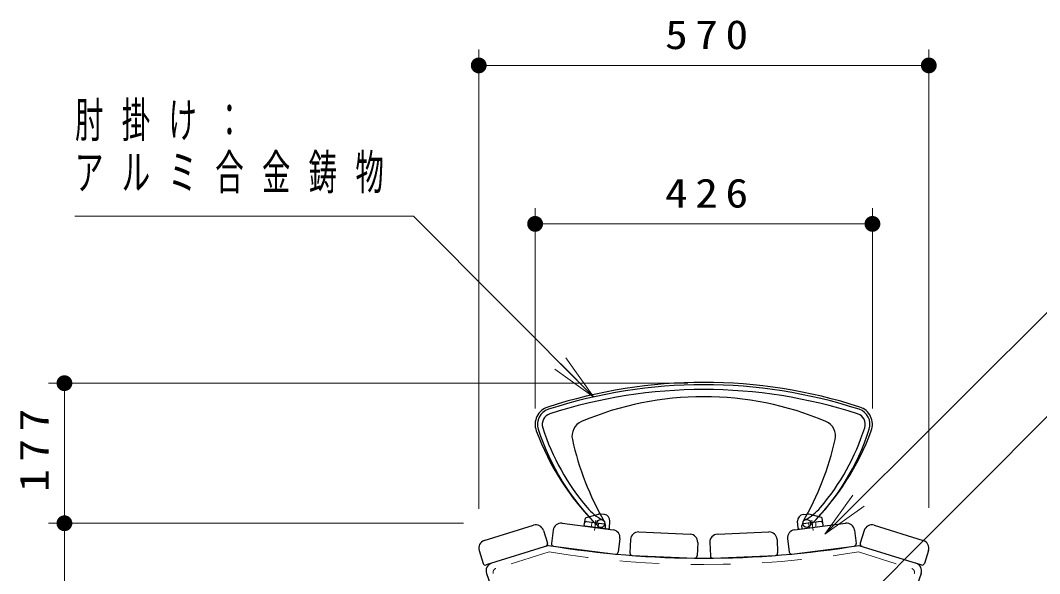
# Model space of a CAD drawing. Units: millimetres on the paper, scale 1:20. Extents: x -365 to 12, y -47 to 257.
# Drawn here: x -147.4 to -83.1, y 132.8 to 167.7 of the extents above; entities that cross this region are included whole.
import ezdxf

# ---------------------------------------------------------------- set-up
doc = ezdxf.new("R2010")
doc.units = ezdxf.units.MM
doc.linetypes.add('USER1', pattern=[4.5, 2.5, -2])
doc.linetypes.add('USER2', pattern=[6, 3, -1, 1, -1])
doc.layers.add('LY_1', color=7, linetype='Continuous', lineweight=25)
doc.styles.add('ＭＳ ゴシック', font='')
doc.styles.get('ＭＳ ゴシック').set_extended_font_data('MS Gothic')

# ---------------------------------------------------------------- blocks, each defined once
blk = doc.blocks.new('filled_dot')
at = {"color": 0, "linetype": 'Continuous', "lineweight": -2, "const_width": 1.25}
blk.add_lwpolyline([(-0.625, 0, 1), (0.625, 0, 1)], format="xyb", close=True, dxfattribs=at)

msp = doc.modelspace()

# ---------------------------------------------------------------- linework, layer by layer
at = {"layer": 'LY_1', "lineweight": 13}
for p, q in [((-118.492, 136.915), (-118.492, 165.889)), ((-90.071, 136.982), (-90.071, 165.889)), ((-118.492, 164.889), (-90.071, 164.889)), ((-114.932, 143.239), (-114.932, 155.889)), ((-93.632, 143.239), (-93.632, 155.889)), ((-114.932, 154.889), (-93.632, 154.889)), ((-112.983, 146.433), (-111.219, 143.956)), ((-111.219, 143.956), (-113.691, 145.727)), ((-111.219, 143.956), (-113.337, 146.08)), ((-105.282, 144.839), (-145.656, 144.839)), ((-144.656, 136), (-144.656, 144.839)), ((-96.629, 135.307), (-94.859, 137.781)), ((-96.629, 135.307), (-94.506, 137.427)), ((-94.153, 137.073), (-96.629, 135.307)), ((-119.445, 136), (-145.656, 136)), ((-144.656, 116.603), (-144.656, 136))]:
    msp.add_line(p, q, dxfattribs=at)
at = {"layer": 'LY_1'}
for p, q in [((-111.712, 136.362), (-110.925, 136.57)), ((-111.712, 136.362), (-110.925, 136.57)), ((-110.557, 136.552), (-110.773, 136.58)), ((-110.557, 136.552), (-110.773, 136.58)), ((-98.006, 136.552), (-97.79, 136.58)), ((-98.006, 136.552), (-97.79, 136.58)), ((-96.851, 136.362), (-97.638, 136.57)), ((-96.851, 136.362), (-97.638, 136.57)), ((-111.828, 135.884), (-111.749, 136.323)), ((-111.828, 135.884), (-111.749, 136.323)), ((-110.297, 135.637), (-111.785, 135.826)), ((-110.297, 135.637), (-111.785, 135.826)), ((-111.69, 136.116), (-110.564, 135.974)), ((-111.69, 136.116), (-110.564, 135.974)), ((-110.495, 135.663), (-110.477, 135.865)), ((-110.495, 135.663), (-110.477, 135.865)), ((-110.241, 135.683), (-110.208, 136.126)), ((-110.241, 135.683), (-110.208, 136.126)), ((-98.322, 135.683), (-98.355, 136.126)), ((-98.322, 135.683), (-98.355, 136.126)), ((-98.266, 135.637), (-96.778, 135.826)), ((-98.266, 135.637), (-96.778, 135.826)), ((-98.068, 135.663), (-98.086, 135.865)), ((-98.068, 135.663), (-98.086, 135.865)), ((-96.873, 136.116), (-97.999, 135.974)), ((-96.873, 136.116), (-97.999, 135.974)), ((-96.735, 135.884), (-96.814, 136.323)), ((-96.735, 135.884), (-96.814, 136.323))]:
    msp.add_line(p, q, dxfattribs=at)
at = {"layer": 'LY_1', "color": 4}
for p, q in [((-118.141, 134.908), (-115.038, 135.876)), ((-113.232, 135.996), (-110.008, 135.588)), ((-98.554, 135.588), (-95.33, 135.996)), ((-93.525, 135.876), (-90.423, 134.908)), ((-114.412, 135.547), (-114.159, 134.736)), ((-113.791, 135.563), (-113.898, 134.72)), ((-108.389, 135.452), (-105.142, 135.314)), ((-103.42, 135.314), (-100.173, 135.452)), ((-94.771, 135.563), (-94.664, 134.72)), ((-94.151, 135.548), (-94.405, 134.736)), ((-114.081, 134.603), (-118.028, 133.372)), ((-113.768, 134.552), (-109.849, 134.056)), ((-109.575, 135.03), (-109.681, 134.186)), ((-108.91, 134.973), (-108.946, 134.124)), ((-104.664, 134.793), (-104.7, 133.944)), ((-103.898, 134.793), (-103.862, 133.944)), ((-99.652, 134.973), (-99.616, 134.124)), ((-98.988, 135.03), (-98.881, 134.186)), ((-98.713, 134.056), (-94.794, 134.552)), ((-94.481, 134.603), (-90.535, 133.372)), ((-118.469, 134.282), (-118.216, 133.47)), ((-108.803, 133.968), (-104.856, 133.8)), ((-103.706, 133.8), (-99.76, 133.968)), ((-90.094, 134.282), (-90.347, 133.471)), ((-118.004, 132.84), (-117.754, 132.115)), ((-90.558, 132.84), (-90.808, 132.115))]:
    msp.add_line(p, q, dxfattribs=at)
at = {"layer": 'LY_1', "linetype": 'USER1', "lineweight": 13}
for p, q in [((-111.362, 135.772), (-111.35, 136.073)), ((-111.362, 135.772), (-111.35, 136.073)), ((-110.968, 135.722), (-110.904, 136.017)), ((-110.968, 135.722), (-110.904, 136.017)), ((-97.595, 135.722), (-97.659, 136.017)), ((-97.595, 135.722), (-97.659, 136.017)), ((-97.201, 135.772), (-97.213, 136.073)), ((-97.201, 135.772), (-97.213, 136.073)), ((-114.053, 134.193), (-117.413, 133.145)), ((-94.51, 134.193), (-91.149, 133.145))]:
    msp.add_line(p, q, dxfattribs=at)
at = {"layer": 'LY_1', "linetype": 'USER2', "lineweight": 13}
for p, q in [((-111.192, 135.536), (-111.108, 136.199)), ((-111.192, 135.536), (-111.108, 136.199)), ((-97.372, 135.536), (-97.455, 136.199)), ((-97.372, 135.536), (-97.455, 136.199))]:
    msp.add_line(p, q, dxfattribs=at)
at = {"layer": 'LY_1', "lineweight": 13}
for points in [[(-111.219, 143.956), (-122.611, 155.38), (-143.99, 155.38)], [(-96.629, 135.307), (-81.189, 150.718), (-41.977, 150.718)], [(-95.637, 129.662), (-81.189, 144.139), (-48.136, 144.139)]]:
    msp.add_lwpolyline(points, dxfattribs=at)
at = {"layer": 'LY_1', "color": 4}
for centre in [(-110.782, 135.989), (-110.782, 135.989), (-97.782, 135.989), (-97.782, 135.989)]:
    msp.add_circle(centre, 0.25, dxfattribs=at)
for centre, radius, start, end in [((-104.282, 112.905), 31.983, 72.05475, 107.94525), ((-104.282, 112.905), 31.983, 72.05475, 107.94525), ((-104.282, 112.905), 31.833, 72.05475, 107.94525), ((-104.282, 112.905), 31.833, 72.05475, 107.94525), ((-104.282, 112.905), 31.533, 72.05475, 107.94525), ((-104.282, 112.905), 31.533, 72.05475, 107.94525), ((-104.282, 124.22), 19.768, 67.03158, 112.96842), ((-104.282, 124.22), 19.768, 67.03158, 112.96842), ((-113.782, 142.239), 1.15, 107.94525, 200.35039), ((-113.782, 142.239), 1.15, 107.94525, 200.35039), ((-113.782, 142.239), 1, 107.94525, 197.79469), ((-113.782, 142.239), 1, 107.94525, 197.79469), ((-113.782, 142.239), 0.7, 107.94525, 197.79469), ((-113.782, 142.239), 0.7, 107.94525, 197.79469), ((-94.782, 142.239), 0.7, 342.20531, 72.05475), ((-94.782, 142.239), 0.7, 342.20531, 72.05475), ((-94.782, 142.239), 1, 342.20531, 72.05475), ((-94.782, 142.239), 1, 342.20531, 72.05475), ((-94.782, 142.239), 1.15, 339.64961, 72.05475), ((-94.782, 142.239), 1.15, 339.64961, 72.05475), ((-111.605, 141.501), 1, 112.96842, 192.69072), ((-111.605, 141.501), 1, 112.96842, 192.69072), ((-96.958, 141.501), 1, 347.30928, 67.03158), ((-96.958, 141.501), 1, 347.30928, 67.03158), ((-99.39, 147.577), 16.5, 200.35039, 224.94388), ((-99.39, 147.577), 16.5, 200.35039, 224.94388), ((-100.451, 146.517), 15, 197.79469, 225.54466), ((-100.451, 146.517), 15, 197.79469, 225.54466), ((-100.451, 146.517), 14.7, 197.79469, 220.40139), ((-100.451, 146.517), 14.7, 197.79469, 220.40139), ((-108.112, 146.517), 15, 314.45534, 342.20531), ((-108.112, 146.517), 15, 314.45534, 342.20531), ((-109.173, 147.577), 16.5, 315.05612, 339.64961), ((-109.173, 147.577), 16.5, 315.05612, 339.64961), ((-108.112, 146.517), 14.7, 319.59861, 342.20531), ((-108.112, 146.517), 14.7, 319.59861, 342.20531), ((-94.533, 145.345), 18.5, 192.69072, 209.93504), ((-94.533, 145.345), 18.5, 192.69072, 209.93504), ((-114.03, 145.345), 18.5, 330.06496, 347.30928), ((-114.03, 145.345), 18.5, 330.06496, 347.30928), ((-109.171, 139.096), 3.25, 220.40139, 242.59861), ((-109.171, 139.096), 3.25, 220.40139, 242.59861), ((-99.392, 139.096), 3.25, 297.40139, 319.59861), ((-99.392, 139.096), 3.25, 297.40139, 319.59861), ((-114.889, 135.399), 0.5, 17.32546, 107.32544), ((-113.295, 135.5), 0.5, 82.78899, 172.78896), ((-95.267, 135.5), 0.5, 7.21099, 97.21098), ((-93.674, 135.399), 0.5, 72.67454, 162.67452), ((-110.071, 135.092), 0.5, 352.789, 82.78899), ((-108.411, 134.952), 0.5, 87.56445, 177.56443), ((-105.163, 134.814), 0.5, 357.56447, 87.56445), ((-103.399, 134.814), 0.5, 92.43548, 182.43546), ((-100.152, 134.952), 0.5, 2.4355, 92.43548), ((-98.491, 135.092), 0.5, 97.21098, 187.21095), ((-117.992, 134.431), 0.5, 107.32544, 197.32542), ((-114.302, 134.691), 0.15, 287.32548, 17.32546), ((-104.281, 193.797), 60, 260.59955, 279.40046), ((-113.749, 134.701), 0.15, 172.78896, 262.78902), ((-94.813, 134.701), 0.15, 277.21101, 7.21099), ((-94.261, 134.692), 0.15, 162.67452, 252.67454), ((-90.571, 134.431), 0.5, 342.67455, 72.67454), ((-109.83, 134.205), 0.15, 262.78902, 352.789), ((-108.796, 134.118), 0.15, 177.56443, 267.56446), ((-104.85, 133.95), 0.15, 267.56449, 357.56447), ((-103.712, 133.95), 0.15, 182.43548, 272.43551), ((-99.766, 134.118), 0.15, 272.43551, 2.4355), ((-98.732, 134.205), 0.15, 187.21097, 277.21101), ((-118.073, 133.515), 0.15, 197.32544, 287.32548), ((-117.531, 133.003), 0.5, 107.3255, 199.02562), ((-91.031, 133.003), 0.5, 340.97434, 72.67447), ((-90.49, 133.515), 0.15, 252.67457, 342.67455)]:
    msp.add_arc(centre, radius, start, end, dxfattribs=at)
at = {"layer": 'LY_1'}
for centre, radius, start, end in [((-110.823, 136.183), 0.4, 82.78763, 104.75792), ((-110.823, 136.183), 0.4, 82.78763, 104.75792), ((-110.607, 136.156), 0.4, 355.78763, 82.78763), ((-110.607, 136.156), 0.4, 355.78763, 82.78763), ((-97.956, 136.156), 0.4, 97.21237, 184.21237), ((-97.956, 136.156), 0.4, 97.21237, 184.21237), ((-97.74, 136.183), 0.4, 75.24208, 97.21237), ((-97.74, 136.183), 0.4, 75.24208, 97.21237), ((-111.779, 135.875), 0.05, 169.78763, 262.78763), ((-111.779, 135.875), 0.05, 169.78763, 262.78763), ((-111.702, 136.017), 0.1, 82.78763, 169.78763), ((-111.702, 136.017), 0.1, 82.78763, 169.78763), ((-111.7, 136.314), 0.05, 104.75792, 169.78763), ((-111.7, 136.314), 0.05, 104.75792, 169.78763), ((-110.576, 135.874), 0.1, 354.78763, 82.78762), ((-110.576, 135.874), 0.1, 354.78763, 82.78762), ((-97.987, 135.874), 0.1, 97.21237, 185.21237), ((-97.987, 135.874), 0.1, 97.21237, 185.21237), ((-96.861, 136.017), 0.1, 10.21237, 97.21237), ((-96.861, 136.017), 0.1, 10.21237, 97.21237), ((-96.863, 136.314), 0.05, 10.21237, 75.24208), ((-96.863, 136.314), 0.05, 10.21237, 75.24208), ((-96.784, 135.875), 0.05, 277.21237, 10.21237), ((-96.784, 135.875), 0.05, 277.21237, 10.21237), ((-110.29, 135.687), 0.05, 262.78763, 355.78763), ((-110.29, 135.687), 0.05, 262.78763, 355.78763), ((-98.273, 135.687), 0.05, 184.21237, 277.21237), ((-98.273, 135.687), 0.05, 184.21237, 277.21237)]:
    msp.add_arc(centre, radius, start, end, dxfattribs=at)
at = {"layer": 'LY_1', "linetype": 'USER1', "lineweight": 13}
for centre, radius, start, end in [((-104.281, 193.797), 60.4, 260.68982, 279.31016), ((-117.339, 132.906), 0.25, 107.32555, 199.02551), ((-91.223, 132.906), 0.25, 340.97445, 72.67442)]:
    msp.add_arc(centre, radius, start, end, dxfattribs=at)

# ---------------------------------------------------------------- block references
at = {"layer": 'LY_1', "lineweight": 13, "xscale": 0.4, "yscale": 0.4}
for p in [(-118.492, 164.889), (-114.932, 154.889)]:
    msp.add_blockref('filled_dot', p, dxfattribs=at)
for p, rotation in [((-90.071, 164.889), 180), ((-93.632, 154.889), 180), ((-144.656, 144.839), 270), ((-144.656, 136), 270), ((-144.656, 136), 90)]:
    msp.add_blockref('filled_dot', p, dxfattribs=dict(at, rotation=rotation))

# ---------------------------------------------------------------- texts
at = {"layer": 'LY_1', "style": 'ＭＳ ゴシック'}
for s, insert, char_height, attachment_point in [('\\T1.33;\\W1.15;570', (-103.866, 165.889), 1.833, 8), ('\\T1.64;\\W0.6;肘掛け：', (-143.99, 161.33), 2.199, 4), ('\\T1.64;\\W0.6;アルミ合金鋳物', (-143.99, 158.03), 2.199, 4), ('\\T1.33;\\W1.15;426', (-103.865, 155.889), 1.833, 8)]:
    msp.add_mtext(s, dxfattribs=dict(at, insert=insert, char_height=char_height, attachment_point=attachment_point))
at = {"layer": 'LY_1', "insert": (-145.656, 140.836), "char_height": 1.833, "attachment_point": 8, "rotation": 90, "style": 'ＭＳ ゴシック'}
msp.add_mtext('\\T1.33;\\W1.15;177', dxfattribs=at)

doc.saveas('drawing.dxf')
